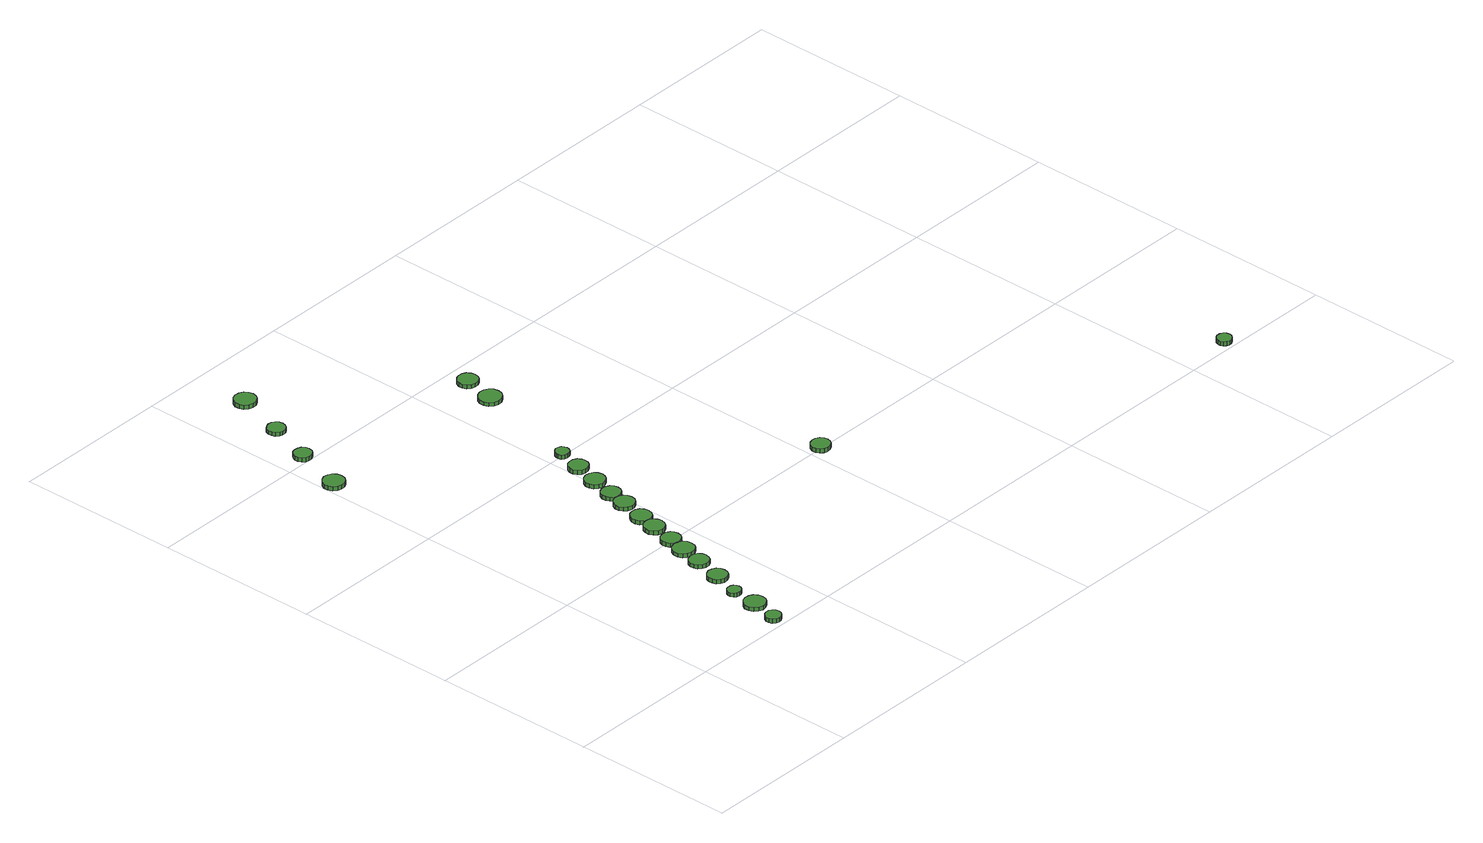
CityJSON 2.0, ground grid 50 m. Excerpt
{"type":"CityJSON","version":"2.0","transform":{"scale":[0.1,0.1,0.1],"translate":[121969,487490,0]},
"CityObjects":{
"tree1":{"type":"SolitaryVegetationObject","attributes":{"function":"something"},"geometry":[{"type":"MultiSurface","lod":"1","boundaries":[[[0,1,2,3,4,5,6,7,8,9,10,11,12,13,14]],[[15,16,17,18,19,20,21,22,23,24,25,26,27,28,29]],[[0,29,28,1]],[[1,28,27,2]],[[2,27,26,3]],[[3,26,25,4]],[[4,25,24,5]],[[5,24,23,6]],[[6,23,22,7]],[[7,22,21,8]],[[8,21,20,9]],[[9,20,19,10]],[[10,19,18,11]],[[11,18,17,12]],[[12,17,16,13]],[[13,16,15,14]],[[14,15,29,0]]]}]},
"tree2":{"type":"SolitaryVegetationObject","attributes":{"function":"something"},"geometry":[{"type":"MultiSurface","lod":"1","boundaries":[[[30,31,32,33,34,35,36,37,38,39,40,41,42,43,44]],[[45,46,47,48,49,50,51,52,53,54,55,56,57,58,59]],[[30,59,58,31]],[[31,58,57,32]],[[32,57,56,33]],[[33,56,55,34]],[[34,55,54,35]],[[35,54,53,36]],[[36,53,52,37]],[[37,52,51,38]],[[38,51,50,39]],[[39,50,49,40]],[[40,49,48,41]],[[41,48,47,42]],[[42,47,46,43]],[[43,46,45,44]],[[44,45,59,30]]]}]},
"tree3":{"type":"SolitaryVegetationObject","attributes":{"function":"something"},"geometry":[{"type":"MultiSurface","lod":"1","boundaries":[[[60,61,62,63,64,65,66,67,68,69,70,71,72,73,74]],[[75,76,77,78,79,80,81,82,83,84,85,86,87,88,89]],[[60,89,88,61]],[[61,88,87,62]],[[62,87,86,63]],[[63,86,85,64]],[[64,85,84,65]],[[65,84,83,66]],[[66,83,82,67]],[[67,82,81,68]],[[68,81,80,69]],[[69,80,79,70]],[[70,79,78,71]],[[71,78,77,72]],[[72,77,76,73]],[[73,76,75,74]],[[74,75,89,60]]]}]},
"tree4":{"type":"SolitaryVegetationObject","attributes":{"function":"something"},"geometry":[{"type":"MultiSurface","lod":"1","boundaries":[[[90,91,92,93,94,95,96,97,98,99,100,101,102,103,104]],[[105,106,107,108,109,110,111,112,113,114,115,116,117,118,119]],[[90,119,118,91]],[[91,118,117,92]],[[92,117,116,93]],[[93,116,115,94]],[[94,115,114,95]],[[95,114,113,96]],[[96,113,112,97]],[[97,112,111,98]],[[98,111,110,99]],[[99,110,109,100]],[[100,109,108,101]],[[101,108,107,102]],[[102,107,106,103]],[[103,106,105,104]],[[104,105,119,90]]]}]},
"tree5":{"type":"SolitaryVegetationObject","attributes":{"function":"something"},"geometry":[{"type":"MultiSurface","lod":"1","boundaries":[[[120,121,122,123,124,125,126,127,128,129,130,131,132,133,134]],[[135,136,137,138,139,140,141,142,143,144,145,146,147,148,149]],[[120,149,148,121]],[[121,148,147,122]],[[122,147,146,123]],[[123,146,145,124]],[[124,145,144,125]],[[125,144,143,126]],[[126,143,142,127]],[[127,142,141,128]],[[128,141,140,129]],[[129,140,139,130]],[[130,139,138,131]],[[131,138,137,132]],[[132,137,136,133]],[[133,136,135,134]],[[134,135,149,120]]]}]},
"tree6":{"type":"SolitaryVegetationObject","attributes":{"function":"something"},"geometry":[{"type":"MultiSurface","lod":"1","boundaries":[[[150,151,152,153,154,155,156,157,158,159,160,161,162,163,164]],[[165,166,167,168,169,170,171,172,173,174,175,176,177,178,179]],[[150,179,178,151]],[[151,178,177,152]],[[152,177,176,153]],[[153,176,175,154]],[[154,175,174,155]],[[155,174,173,156]],[[156,173,172,157]],[[157,172,171,158]],[[158,171,170,159]],[[159,170,169,160]],[[160,169,168,161]],[[161,168,167,162]],[[162,167,166,163]],[[163,166,165,164]],[[164,165,179,150]]]}]},
"tree7":{"type":"SolitaryVegetationObject","attributes":{"function":"something"},"geometry":[{"type":"MultiSurface","lod":"1","boundaries":[[[180,181,182,183,184,185,186,187,188,189,190,191,192,193,194]],[[195,196,197,198,199,200,201,202,203,204,205,206,207,208,209]],[[180,209,208,181]],[[181,208,207,182]],[[182,207,206,183]],[[183,206,205,184]],[[184,205,204,185]],[[185,204,203,186]],[[186,203,202,187]],[[187,202,201,188]],[[188,201,200,189]],[[189,200,199,190]],[[190,199,198,191]],[[191,198,197,192]],[[192,197,196,193]],[[193,196,195,194]],[[194,195,209,180]]]}]},
"tree8":{"type":"SolitaryVegetationObject","attributes":{"function":"something"},"geometry":[{"type":"MultiSurface","lod":"1","boundaries":[[[210,211,212,213,214,215,216,217,218,219,220,221,222,223,224]],[[225,226,227,228,229,230,231,232,233,234,235,236,237,238,239]],[[210,239,238,211]],[[211,238,237,212]],[[212,237,236,213]],[[213,236,235,214]],[[214,235,234,215]],[[215,234,233,216]],[[216,233,232,217]],[[217,232,231,218]],[[218,231,230,219]],[[219,230,229,220]],[[220,229,228,221]],[[221,228,227,222]],[[222,227,226,223]],[[223,226,225,224]],[[224,225,239,210]]]}]},
"tree9":{"type":"SolitaryVegetationObject","attributes":{"function":"something"},"geometry":[{"type":"MultiSurface","lod":"1","boundaries":[[[240,241,242,243,244,245,246,247,248,249,250,251,252,253,254]],[[255,256,257,258,259,260,261,262,263,264,265,266,267,268,269]],[[240,269,268,241]],[[241,268,267,242]],[[242,267,266,243]],[[243,266,265,244]],[[244,265,264,245]],[[245,264,263,246]],[[246,263,262,247]],[[247,262,261,248]],[[248,261,260,249]],[[249,260,259,250]],[[250,259,258,251]],[[251,258,257,252]],[[252,257,256,253]],[[253,256,255,254]],[[254,255,269,240]]]}]},
"tree10":{"type":"SolitaryVegetationObject","attributes":{"function":"something"},"geometry":[{"type":"MultiSurface","lod":"1","boundaries":[[[270,271,272,273,274,275,276,277,278,279,280,281,282,283,284]],[[285,286,287,288,289,290,291,292,293,294,295,296,297,298,299]],[[270,299,298,271]],[[271,298,297,272]],[[272,297,296,273]],[[273,296,295,274]],[[274,295,294,275]],[[275,294,293,276]],[[276,293,292,277]],[[277,292,291,278]],[[278,291,290,279]],[[279,290,289,280]],[[280,289,288,281]],[[281,288,287,282]],[[282,287,286,283]],[[283,286,285,284]],[[284,285,299,270]]]}]},
"tree11":{"type":"SolitaryVegetationObject","attributes":{"function":"something"},"geometry":[{"type":"MultiSurface","lod":"1","boundaries":[[[300,301,302,303,304,305,306,307,308,309,310,311,312,313,314]],[[315,316,317,318,319,320,321,322,323,324,325,326,327,328,329]],[[300,329,328,301]],[[301,328,327,302]],[[302,327,326,303]],[[303,326,325,304]],[[304,325,324,305]],[[305,324,323,306]],[[306,323,322,307]],[[307,322,321,308]],[[308,321,320,309]],[[309,320,319,310]],[[310,319,318,311]],[[311,318,317,312]],[[312,317,316,313]],[[313,316,315,314]],[[314,315,329,300]]]}]},
"tree12":{"type":"SolitaryVegetationObject","attributes":{"function":"something"},"geometry":[{"type":"MultiSurface","lod":"1","boundaries":[[[330,331,332,333,334,335,336,337,338,339,340,341,342,343,344]],[[345,346,347,348,349,350,351,352,353,354,355,356,357,358,359]],[[330,359,358,331]],[[331,358,357,332]],[[332,357,356,333]],[[333,356,355,334]],[[334,355,354,335]],[[335,354,353,336]],[[336,353,352,337]],[[337,352,351,338]],[[338,351,350,339]],[[339,350,349,340]],[[340,349,348,341]],[[341,348,347,342]],[[342,347,346,343]],[[343,346,345,344]],[[344,345,359,330]]]}]},
"tree13":{"type":"SolitaryVegetationObject","attributes":{"function":"something"},"geometry":[{"type":"MultiSurface","lod":"1","boundaries":[[[360,361,362,363,364,365,366,367,368,369,370,371,372,373,374]],[[375,376,377,378,379,380,381,382,383,384,385,386,387,388,389]],[[360,389,388,361]],[[361,388,387,362]],[[362,387,386,363]],[[363,386,385,364]],[[364,385,384,365]],[[365,384,383,366]],[[366,383,382,367]],[[367,382,381,368]],[[368,381,380,369]],[[369,380,379,370]],[[370,379,378,371]],[[371,378,377,372]],[[372,377,376,373]],[[373,376,375,374]],[[374,375,389,360]]]}]},
"tree14":{"type":"SolitaryVegetationObject","attributes":{"function":"something"},"geometry":[{"type":"MultiSurface","lod":"1","boundaries":[[[390,391,392,393,394,395,396,397,398,399,400,401,402,403,404]],[[405,406,407,408,409,410,411,412,413,414,415,416,417,418,419]],[[390,419,418,391]],[[391,418,417,392]],[[392,417,416,393]],[[393,416,415,394]],[[394,415,414,395]],[[395,414,413,396]],[[396,413,412,397]],[[397,412,411,398]],[[398,411,410,399]],[[399,410,409,400]],[[400,409,408,401]],[[401,408,407,402]],[[402,407,406,403]],[[403,406,405,404]],[[404,405,419,390]]]}]},
"tree15":{"type":"SolitaryVegetationObject","attributes":{"function":"something"},"geometry":[{"type":"MultiSurface","lod":"1","boundaries":[[[420,421,422,423,424,425,426,427,428,429,430,431,432,433,434]],[[435,436,437,438,439,440,441,442,443,444,445,446,447,448,449]],[[420,449,448,421]],[[421,448,447,422]],[[422,447,446,423]],[[423,446,445,424]],[[424,445,444,425]],[[425,444,443,426]],[[426,443,442,427]],[[427,442,441,428]],[[428,441,440,429]],[[429,440,439,430]],[[430,439,438,431]],[[431,438,437,432]],[[432,437,436,433]],[[433,436,435,434]],[[434,435,449,420]]]}]},
"tree16":{"type":"SolitaryVegetationObject","attributes":{"function":"something"},"geometry":[{"type":"MultiSurface","lod":"1","boundaries":[[[450,451,452,453,454,455,456,457,458,459,460,461,462,463,464]],[[465,466,467,468,469,470,471,472,473,474,475,476,477,478,479]],[[450,479,478,451]],[[451,478,477,452]],[[452,477,476,453]],[[453,476,475,454]],[[454,475,474,455]],[[455,474,473,456]],[[456,473,472,457]],[[457,472,471,458]],[[458,471,470,459]],[[459,470,469,460]],[[460,469,468,461]],[[461,468,467,462]],[[462,467,466,463]],[[463,466,465,464]],[[464,465,479,450]]]}]},
"tree17":{"type":"SolitaryVegetationObject","attributes":{"function":"something"},"geometry":[{"type":"MultiSurface","lod":"1","boundaries":[[[480,481,482,483,484,485,486,487,488,489,490,491,492,493,494]],[[495,496,497,498,499,500,501,502,503,504,505,506,507,508,509]],[[480,509,508,481]],[[481,508,507,482]],[[482,507,506,483]],[[483,506,505,484]],[[484,505,504,485]],[[485,504,503,486]],[[486,503,502,487]],[[487,502,501,488]],[[488,501,500,489]],[[489,500,499,490]],[[490,499,498,491]],[[491,498,497,492]],[[492,497,496,493]],[[493,496,495,494]],[[494,495,509,480]]]}]},
"tree18":{"type":"SolitaryVegetationObject","attributes":{"function":"something"},"geometry":[{"type":"MultiSurface","lod":"1","boundaries":[[[510,511,512,513,514,515,516,517,518,519,520,521,522,523,524]],[[525,526,527,528,529,530,531,532,533,534,535,536,537,538,539]],[[510,539,538,511]],[[511,538,537,512]],[[512,537,536,513]],[[513,536,535,514]],[[514,535,534,515]],[[515,534,533,516]],[[516,533,532,517]],[[517,532,531,518]],[[518,531,530,519]],[[519,530,529,520]],[[520,529,528,521]],[[521,528,527,522]],[[522,527,526,523]],[[523,526,525,524]],[[524,525,539,510]]]}]},
"tree19":{"type":"SolitaryVegetationObject","attributes":{"function":"something"},"geometry":[{"type":"MultiSurface","lod":"1","boundaries":[[[540,541,542,543,544,545,546,547,548,549,550,551,552,553,554]],[[555,556,557,558,559,560,561,562,563,564,565,566,567,568,569]],[[540,569,568,541]],[[541,568,567,542]],[[542,567,566,543]],[[543,566,565,544]],[[544,565,564,545]],[[545,564,563,546]],[[546,563,562,547]],[[547,562,561,548]],[[548,561,560,549]],[[549,560,559,550]],[[550,559,558,551]],[[551,558,557,552]],[[552,557,556,553]],[[553,556,555,554]],[[554,555,569,540]]]}]},
"tree20":{"type":"SolitaryVegetationObject","attributes":{"function":"something"},"geometry":[{"type":"MultiSurface","lod":"1","boundaries":[[[570,571,572,573,574,575,576,577,578,579,580,581,582,583,584]],[[585,586,587,588,589,590,591,592,593,594,595,596,597,598,599]],[[570,599,598,571]],[[571,598,597,572]],[[572,597,596,573]],[[573,596,595,574]],[[574,595,594,575]],[[575,594,593,576]],[[576,593,592,577]],[[577,592,591,578]],[[578,591,590,579]],[[579,590,589,580]],[[580,589,588,581]],[[581,588,587,582]],[[582,587,586,583]],[[583,586,585,584]],[[584,585,599,570]]]}]},
"tree21":{"type":"SolitaryVegetationObject","attributes":{"function":"something"},"geometry":[{"type":"MultiSurface","lod":"1","boundaries":[[[600,601,602,603,604,605,606,607,608,609,610,611,612,613,614]],[[615,616,617,618,619,620,621,622,623,624,625,626,627,628,629]],[[600,629,628,601]],[[601,628,627,602]],[[602,627,626,603]],[[603,626,625,604]],[[604,625,624,605]],[[605,624,623,606]],[[606,623,622,607]],[[607,622,621,608]],[[608,621,620,609]],[[609,620,619,610]],[[610,619,618,611]],[[611,618,617,612]],[[612,617,616,613]],[[613,616,615,614]],[[614,615,629,600]]]}]},
"tree22":{"type":"SolitaryVegetationObject","attributes":{"function":"something"},"geometry":[{"type":"MultiSurface","lod":"1","boundaries":[[[630,631,632,633,634,635,636,637,638,639,640,641,642,643,644]],[[645,646,647,648,649,650,651,652,653,654,655,656,657,658,659]],[[630,659,658,631]],[[631,658,657,632]],[[632,657,656,633]],[[633,656,655,634]],[[634,655,654,635]],[[635,654,653,636]],[[636,653,652,637]],[[637,652,651,638]],[[638,651,650,639]],[[639,650,649,640]],[[640,649,648,641]],[[641,648,647,642]],[[642,647,646,643]],[[643,646,645,644]],[[644,645,659,630]]]}]}
},
"vertices":[
[344,37,15],[342,46,15],[336,54,15],[328,59,15],[318,60,15],[309,57,15],[301,50,15],[297,41,15],[297,32,15],[301,23,15],[309,16,15],[318,13,15],[328,14,15],[336,19,15],[342,27,15],[342,27,2],[336,19,2],[328,14,2],[318,13,2],[309,16,2],[301,23,2],[297,32,2],[297,41,2],[301,50,2],[309,57,2],[318,60,2],[328,59,2],[336,54,2],[342,46,2],[344,37,2],
[370,119,14],[368,132,14],[360,143,14],[348,150,14],[335,151,14],[322,147,14],[312,138,14],[306,126,14],[306,112,14],[312,100,14],[322,91,14],[335,86,14],[348,88,14],[360,95,14],[368,106,14],[368,106,2],[360,95,2],[348,88,2],[335,86,2],[322,91,2],[312,100,2],[306,112,2],[306,126,2],[312,138,2],[322,147,2],[335,151,2],[348,150,2],[360,143,2],[368,132,2],[370,119,2],
[368,201,13],[366,209,13],[361,216,13],[354,220,13],[345,221,13],[337,219,13],[331,213,13],[327,205,13],[327,197,13],[331,189,13],[337,183,13],[345,181,13],[354,182,13],[361,186,13],[366,193,13],[366,193,1],[361,186,1],[354,182,1],[345,181,1],[337,183,1],[331,189,1],[327,197,1],[327,205,1],[331,213,1],[337,219,1],[345,221,1],[354,220,1],[361,216,1],[366,209,1],[368,201,1],
[66,1370,16],[63,1384,16],[55,1395,16],[43,1401,16],[30,1403,16],[17,1398,16],[7,1389,16],[1,1377,16],[1,1364,16],[7,1351,16],[17,1342,16],[30,1338,16],[43,1339,16],[55,1346,16],[63,1357,16],[63,1357,3],[55,1346,3],[43,1339,3],[30,1338,3],[17,1342,3],[7,1351,3],[1,1364,3],[1,1377,3],[7,1389,3],[17,1398,3],[30,1403,3],[43,1401,3],[55,1395,3],[63,1384,3],[66,1370,3],
[402,284,14],[400,296,14],[393,306,14],[382,312,14],[370,314,14],[358,310,14],[349,302,14],[344,290,14],[344,278,14],[349,267,14],[358,259,14],[370,255,14],[382,256,14],[393,262,14],[400,272,14],[400,272,1],[393,262,1],[382,256,1],[370,255,1],[358,259,1],[349,267,1],[344,278,1],[344,290,1],[349,302,1],[358,310,1],[370,314,1],[382,312,1],[393,306,1],[400,296,1],[402,284,1],
[426,371,13],[423,383,13],[416,393,13],[405,399,13],[393,400,13],[381,396,13],[372,388,13],[367,377,13],[367,365,13],[372,354,13],[381,346,13],[393,342,13],[405,343,13],[416,349,13],[423,359,13],[423,359,1],[416,349,1],[405,343,1],[393,342,1],[381,346,1],[372,354,1],[367,365,1],[367,377,1],[372,388,1],[381,396,1],[393,400,1],[405,399,1],[416,393,1],[423,383,1],[426,371,1],
[106,1522,18],[104,1534,18],[97,1543,18],[87,1548,18],[76,1549,18],[65,1546,18],[57,1538,18],[52,1528,18],[52,1517,18],[57,1507,18],[65,1499,18],[76,1496,18],[87,1497,18],[97,1502,18],[104,1511,18],[104,1511,5],[97,1502,5],[87,1497,5],[76,1496,5],[65,1499,5],[57,1507,5],[52,1517,5],[52,1528,5],[57,1538,5],[65,1546,5],[76,1549,5],[87,1548,5],[97,1543,5],[104,1534,5],[106,1522,5],
[443,440,14],[441,453,14],[433,464,14],[421,471,14],[407,472,14],[395,468,14],[385,459,14],[379,447,14],[379,433,14],[385,421,14],[395,412,14],[407,408,14],[421,409,14],[433,416,14],[441,427,14],[441,427,2],[433,416,2],[421,409,2],[407,408,2],[395,412,2],[385,421,2],[379,433,2],[379,447,2],[385,459,2],[395,468,2],[407,472,2],[421,471,2],[433,464,2],[441,453,2],[443,440,2],
[454,498,15],[452,510,15],[445,519,15],[434,526,15],[422,527,15],[410,523,15],[401,515,15],[396,504,15],[396,492,15],[401,480,15],[410,472,15],[422,468,15],[434,470,15],[445,476,15],[452,486,15],[452,486,2],[445,476,2],[434,470,2],[422,468,2],[410,472,2],[401,480,2],[396,492,2],[396,504,2],[401,515,2],[410,523,2],[422,527,2],[434,526,2],[445,519,2],[452,510,2],[454,498,2],
[474,574,14],[471,587,14],[464,597,14],[453,604,14],[440,605,14],[428,601,14],[418,592,14],[413,581,14],[413,568,14],[418,556,14],[428,547,14],[440,543,14],[453,545,14],[464,551,14],[471,562,14],[471,562,1],[464,551,1],[453,545,1],[440,543,1],[428,547,1],[418,556,1],[413,568,1],[413,581,1],[418,592,1],[428,601,1],[440,605,1],[453,604,1],[464,597,1],[471,587,1],[474,574,1],
[151,1658,20],[149,1669,20],[142,1678,20],[133,1684,20],[121,1685,20],[111,1681,20],[102,1674,20],[98,1664,20],[98,1652,20],[102,1642,20],[111,1634,20],[121,1631,20],[133,1632,20],[142,1638,20],[149,1647,20],[149,1647,8],[142,1638,8],[133,1632,8],[121,1631,8],[111,1634,8],[102,1642,8],[98,1652,8],[98,1664,8],[102,1674,8],[111,1681,8],[121,1685,8],[133,1684,8],[142,1678,8],[149,1669,8],[151,1658,8],
[488,634,14],[485,647,14],[478,657,14],[467,664,14],[454,665,14],[442,661,14],[432,652,14],[427,641,14],[427,628,14],[432,616,14],[442,607,14],[454,603,14],[467,605,14],[478,611,14],[485,622,14],[485,622,2],[478,611,2],[467,605,2],[454,603,2],[442,607,2],[432,616,2],[427,628,2],[427,641,2],[432,652,2],[442,661,2],[454,665,2],[467,664,2],[478,657,2],[485,647,2],[488,634,2],
[506,711,16],[504,724,16],[496,734,16],[485,740,16],[472,742,16],[460,738,16],[450,729,16],[445,717,16],[445,704,16],[450,693,16],[460,684,16],[472,680,16],[485,681,16],[496,688,16],[504,698,16],[504,698,4],[496,688,4],[485,681,4],[472,680,4],[460,684,4],[450,693,4],[445,704,4],[445,717,4],[450,729,4],[460,738,4],[472,742,4],[485,740,4],[496,734,4],[504,724,4],[506,711,4],
[205,1812,23],[202,1826,23],[194,1837,23],[182,1844,23],[168,1845,23],[155,1841,23],[145,1832,23],[139,1819,23],[139,1805,23],[145,1793,23],[155,1784,23],[168,1779,23],[182,1781,23],[194,1788,23],[202,1799,23],[202,1799,10],[194,1788,10],[182,1781,10],[168,1779,10],[155,1784,10],[145,1793,10],[139,1805,10],[139,1819,10],[145,1832,10],[155,1841,10],[168,1845,10],[182,1844,10],[194,1837,10],[202,1826,10],[205,1812,10],
[517,770,16],[515,782,16],[508,792,16],[497,798,16],[485,799,16],[473,795,16],[464,787,16],[459,776,16],[459,764,16],[464,753,16],[473,744,16],[485,741,16],[497,742,16],[508,748,16],[515,758,16],[515,758,4],[508,748,4],[497,742,4],[485,741,4],[473,744,4],[464,753,4],[459,764,4],[459,776,4],[464,787,4],[473,795,4],[485,799,4],[497,798,4],[508,792,4],[515,782,4],[517,770,4],
[535,842,19],[532,855,19],[525,865,19],[514,871,19],[501,873,19],[489,869,19],[479,860,19],[474,848,19],[474,836,19],[479,824,19],[489,815,19],[501,811,19],[514,813,19],[525,819,19],[532,829,19],[532,829,6],[525,819,6],[514,813,6],[501,811,6],[489,815,6],[479,824,6],[474,836,6],[474,848,6],[479,860,6],[489,869,6],[501,873,6],[514,871,6],[525,865,6],[532,855,6],[535,842,6],
[552,919,22],[550,931,22],[543,941,22],[532,947,22],[520,948,22],[508,944,22],[499,936,22],[494,925,22],[494,913,22],[499,901,22],[508,893,22],[520,889,22],[532,891,22],[543,897,22],[550,907,22],[550,907,9],[543,897,9],[532,891,9],[520,889,9],[508,893,9],[499,901,9],[494,913,9],[494,925,9],[499,936,9],[508,944,9],[520,948,9],[532,947,9],[543,941,9],[550,931,9],[552,919,9],
[560,991,28],[558,1000,28],[553,1007,28],[545,1011,28],[536,1012,28],[528,1009,28],[521,1003,28],[518,995,28],[518,986,28],[521,978,28],[528,972,28],[536,970,28],[545,971,28],[553,975,28],[558,982,28],[558,982,15],[553,975,15],[545,971,15],[536,970,15],[528,972,15],[521,978,15],[518,986,15],[518,995,15],[521,1003,15],[528,1009,15],[536,1012,15],[545,1011,15],[553,1007,15],[558,1000,15],[560,991,15],
[649,1318,29],[646,1332,29],[637,1343,29],[625,1350,29],[611,1352,29],[597,1347,29],[586,1338,29],[580,1325,29],[580,1310,29],[586,1297,29],[597,1288,29],[611,1283,29],[625,1285,29],[637,1292,29],[646,1303,29],[646,1303,17],[637,1292,17],[625,1285,17],[611,1283,17],[597,1288,17],[586,1297,17],[580,1310,17],[580,1325,17],[586,1338,17],[597,1347,17],[611,1352,17],[625,1350,17],[637,1343,17],[646,1332,17],[649,1318,17],
[667,1418,30],[664,1430,30],[657,1441,30],[646,1447,30],[633,1448,30],[621,1444,30],[611,1436,30],[606,1424,30],[606,1411,30],[611,1399,30],[621,1391,30],[633,1387,30],[646,1388,30],[657,1394,30],[664,1405,30],[664,1405,18],[657,1394,18],[646,1388,18],[633,1387,18],[621,1391,18],[611,1399,18],[606,1411,18],[606,1424,18],[611,1436,18],[621,1444,18],[633,1448,18],[646,1447,18],[657,1441,18],[664,1430,18],[667,1418,18],
[1061,492,26],[1059,504,26],[1052,514,26],[1041,520,26],[1029,521,26],[1018,517,26],[1009,509,26],[1004,498,26],[1004,486,26],[1009,476,26],[1018,468,26],[1029,464,26],[1041,465,26],[1052,471,26],[1059,481,26],[1059,481,13],[1052,471,13],[1041,465,13],[1029,464,13],[1018,468,13],[1009,476,13],[1004,486,13],[1004,498,13],[1009,509,13],[1018,517,13],[1029,521,13],[1041,520,13],[1052,514,13],[1059,504,13],[1061,492,13],
[2174,22,25],[2172,31,25],[2166,39,25],[2158,43,25],[2149,44,25],[2140,41,25],[2133,35,25],[2130,27,25],[2130,17,25],[2133,9,25],[2140,3,25],[2149,0,25],[2158,1,25],[2166,6,25],[2172,13,25],[2172,13,12],[2166,6,12],[2158,1,12],[2149,0,12],[2140,3,12],[2133,9,12],[2130,17,12],[2130,27,12],[2133,35,12],[2140,41,12],[2149,44,12],[2158,43,12],[2166,39,12],[2172,31,12],[2174,22,12]
]}
